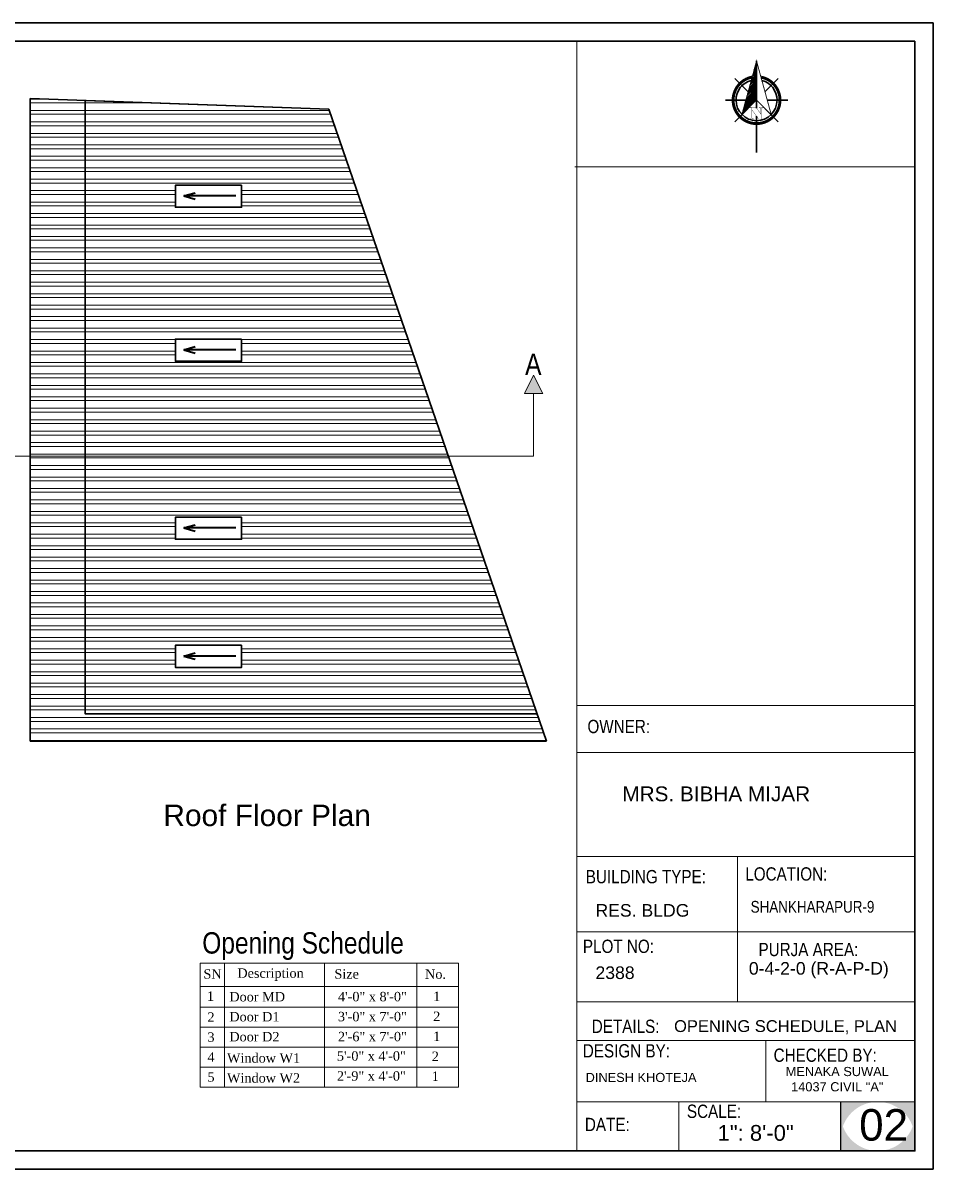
# Model space of a CAD drawing. Header units: inches. Extents: x 380359 to 404964, y -48881 to -44155.
# Drawn here: x 398319 to 398915, y -45297 to -44546 of the extents above; entities that cross this region are included whole.
import ezdxf

# ---------------------------------------------------------------- set-up
doc = ezdxf.new("R2010")
doc.units = ezdxf.units.IN
doc.header["$LTSCALE"] = 2
doc.header["$MEASUREMENT"] = 0
doc.layers.get('0').update_dxf_attribs({"linetype": 'CONTINUOUS'})
for name, color, linetype, lineweight in [('DIM_LINE', 173, 'CONTINUOUS', 20), ('DIMENTION', 140, 'CONTINUOUS', 0), ('door', 20, 'CONTINUOUS', 35), ('Rebars', 1, 'CONTINUOUS', 13), ('Siteplan', 7, 'CONTINUOUS', 30), ('steps', 253, 'CONTINUOUS', 20), ('TEXT', 181, 'CONTINUOUS', 25), ('WALL - A', 1, 'CONTINUOUS', 40)]:
    doc.layers.add(name, color=color, linetype=linetype, lineweight=lineweight)
doc.layers.add('Normal Wall', color=7, linetype='CONTINUOUS', lineweight=35, true_color=0xffaf89)
doc.layers.add('Rear Wall', color=7, linetype='CONTINUOUS', lineweight=20, true_color=0xd4e480)
doc.styles.get("Standard").update_dxf_attribs({"font": 'ARIALN.TTF'})
doc.styles.add('SwissBT', font='swiss.ttf', dxfattribs={"height": 12})
doc.styles.add('TIMES', font='times.ttf')
pattern_1 = [(180, (39381.166, 5336.5634), (-4e-16, -7.5), []), (180, (39378.666, 5339.0634), (-4e-16, -7.5), [])]

# ---------------------------------------------------------------- blocks, each defined once
blk = doc.blocks.new('*X29')
at = {"color": 0}
for p, q in [((146.95, -410.95), (147.62, -410.29)), ((147.15, -410.22), (147.62, -409.76)), ((147.35, -409.49), (147.62, -409.23)), ((147.55, -408.76), (147.62, -408.7)), ((145.56, -416.06), (147.62, -414)), ((145.76, -415.33), (147.62, -413.47)), ((145.96, -414.6), (147.62, -412.94)), ((146.16, -413.87), (147.62, -412.41)), ((146.36, -413.14), (147.62, -411.88)), ((146.55, -412.41), (147.62, -411.35)), ((146.75, -411.68), (147.62, -410.82)), ((143.96, -421.9), (147.62, -418.24)), ((144.16, -421.17), (147.62, -417.71)), ((144.36, -420.44), (147.62, -417.18)), ((144.56, -419.71), (147.62, -416.65)), ((144.76, -418.98), (147.62, -416.12)), ((144.96, -418.25), (147.62, -415.59)), ((145.16, -417.52), (147.62, -415.06)), ((145.36, -416.79), (147.62, -414.53)), ((142.76, -426.28), (147.62, -421.42)), ((142.96, -425.55), (147.62, -420.89)), ((143.16, -424.82), (147.62, -420.36)), ((143.36, -424.09), (147.62, -419.83)), ((143.56, -423.36), (147.62, -419.3)), ((143.76, -422.63), (147.62, -418.77))]:
    blk.add_line(p, q, dxfattribs=at)
blk = doc.blocks.new('NORTH_15')
for p, q in [((0, 3.66), (0, 10.62)), ((-2.87, 2.87), (-7.37, 7.37)), ((2.87, 2.87), (7.37, 7.37)), ((-13.37, 0), (2.72, 0)), ((5.49, 0), (17.83, 0)), ((-2.87, -2.87), (-7.37, -7.37)), ((0, -3.66), (0, -10.62)), ((2.87, -2.87), (7.37, -7.37))]:
    blk.add_line(p, q)
at = {"const_width": 1}
for points in [[(0, -8, 1), (0, 8, 0.359415), (-7.86, 1.52, 1)], [(-7.86, -1.52, 0.359415), (0, -8, 1)]]:
    blk.add_lwpolyline(points, format="xyb", dxfattribs=at)
for points, const_width in [([(4.96, -5.01), (-13.37, 0), (4.9, 5), (0, 0), (4.96, -5.01)], 0.3), ([(5.93, -1.55), (6, -1.55), (6.07, -1.54), (6.13, -1.53), (6.17, -1.52), (6.22, -1.51), (6.26, -1.49), (6.28, -1.47), (6.3, -1.45), (6.32, -1.42), (6.33, -1.39), (6.35, -1.34), (6.36, -1.29), (6.37, -1.23), (6.38, -1.16), (6.38, -1.08), (6.38, -1), (6.54, -1), (6.54, -2.34), (6.38, -2.34), (6.38, -2.3), (6.38, -2.23), (6.38, -2.16), (6.37, -2.09), (6.36, -2.04), (6.35, -1.99), (6.33, -1.95), (6.32, -1.91), (6.3, -1.88), (6.28, -1.86), (6.26, -1.83), (6.22, -1.81), (6.18, -1.8), (6.13, -1.78), (6.07, -1.77), (6.01, -1.76), (5.95, -1.76), (2.66, -1.76), (2.66, -2.34), (2.5, -2.34), (2.5, -0.16), (4.71, 1.44), (3.14, 1.44), (3.07, 1.44), (3, 1.43), (2.94, 1.42), (2.89, 1.41), (2.85, 1.4), (2.81, 1.38), (2.78, 1.36), (2.76, 1.34), (2.74, 1.31), (2.72, 1.27), (2.7, 1.22), (2.69, 1.17), (2.68, 1.11), (2.67, 1.04), (2.66, 0.97), (2.66, 0.89), (2.66, 0.87), (2.5, 0.87), (2.5, 2.21), (2.66, 2.21), (2.66, 2.17), (2.66, 2.09), (2.67, 2.03), (2.68, 1.97), (2.69, 1.91), (2.7, 1.86), (2.71, 1.82), (2.73, 1.78), (2.75, 1.76), (2.77, 1.74), (2.8, 1.72), (2.85, 1.7), (2.89, 1.68), (2.94, 1.67), (3, 1.66), (3.07, 1.66), (3.14, 1.66), (6.54, 1.66), (6.54, 0.75), (3.33, -1.55), (5.93, -1.55), (5.93, -1.55)], 0.1)]:
    blk.add_lwpolyline(points, dxfattribs=dict(const_width=const_width))
for start, end in [(90, 164.973), (270, 90), (195.027, 270)]:
    blk.add_arc((0, 0), 7, start, end)
at = {"rotation": 90}
blk.add_blockref('*X29', (-421.89, -147.62), dxfattribs=at)
blk = doc.blocks.new('A$C0BDB7EE9')
at = {"layer": 'Siteplan', "xscale": 2.999999999999779, "yscale": 2.999999999999779, "zscale": 2.999999999999779, "rotation": 247.8612575918487}
blk.add_blockref('NORTH_15', (20.2, 49.5), dxfattribs=at)
blk = doc.blocks.new('A$C327B4BBD')
at = {"layer": 'DIMENTION', "ltscale": 0.3, "xscale": 1.171875000000082, "yscale": 1.171875000000082, "zscale": 1.171875000000082, "rotation": 112.1387424081494}
blk.add_blockref('A$C0BDB7EE9', (16.1, 0), dxfattribs=at)

msp = doc.modelspace()

# ---------------------------------------------------------------- hatches: boundary and pattern name
at = {"linetype": 'ByBlock', "lineweight": 5}
msp.add_hatch(color=7, dxfattribs=at).paths.add_polyline_path([(398653.1, -44776.67), (398659.1, -44788.67), (398647.1, -44788.67)])
msp.add_hatch(color=0).paths.add_polyline_path([(398902.83, -45252.59), (398878.52, -45252.59, -0.414214), (398902.83, -45276.9)])
at = {"layer": 'DIM_LINE'}
h = msp.add_hatch(dxfattribs=at)
h.set_pattern_fill('ANSI32', color=256, scale=20, angle=135)
h.set_pattern_definition(pattern_1)
h.paths.add_polyline_path([(398359.48, -44596.9), (398323.48, -44595.6), (398323.48, -44829.84), (398359.48, -44829.84)])
h = msp.add_hatch(dxfattribs=at)
h.set_pattern_fill('ANSI32', color=256, scale=20, angle=135)
h.set_pattern_definition(pattern_1)
h.paths.add_polyline_path([(398518.98, -44602.64), (398359.48, -44596.9), (398359.48, -44829.84), (398597.23, -44829.84)])
h.paths.add_polyline_path([(398461.92, -44753.13), (398461.92, -44767.58), (398418.6, -44767.58), (398418.6, -44753.13)], flags=16)
h.paths.add_polyline_path([(398461.92, -44666.83), (398418.6, -44666.83), (398418.6, -44652.38), (398461.92, -44652.38)], flags=16)
h = msp.add_hatch(dxfattribs=at)
h.set_pattern_fill('ANSI32', color=256, scale=20, angle=135)
h.set_pattern_definition(pattern_1)
h.paths.add_polyline_path([(398661.48, -45016.41), (398655.29, -44998.41), (398359.48, -44998.41), (398359.48, -44829.84), (398323.48, -44829.84), (398323.48, -45016.41)])
h = msp.add_hatch(dxfattribs=at)
h.set_pattern_fill('ANSI32', color=256, scale=20, angle=135)
h.set_pattern_definition(pattern_1)
h.paths.add_polyline_path([(398655.29, -44998.41), (398597.23, -44829.84), (398359.48, -44829.84), (398359.48, -44998.41)])
h.paths.add_polyline_path([(398461.92, -44953.65), (398461.92, -44968.1), (398418.6, -44968.1), (398418.6, -44953.65)], flags=16)
h.paths.add_polyline_path([(398461.92, -44884.2), (398418.6, -44884.2), (398418.6, -44869.75), (398461.92, -44869.75)], flags=16)
at = {"layer": 'TEXT'}
for points in [[(398878.52, -45252.59), (398854.21, -45252.59), (398854.21, -45276.9, -0.414214)], [(398878.52, -45252.59), (398854.21, -45252.59), (398854.21, -45276.9, -0.414214)], [(398902.83, -45252.59), (398878.52, -45252.59, -0.414214), (398902.83, -45276.9)], [(398854.21, -45260.4), (398854.21, -45284.71), (398878.52, -45284.71, -0.414214)], [(398854.21, -45260.4), (398854.21, -45284.71), (398878.52, -45284.71, -0.414214)], [(398902.83, -45260.4, -0.414214), (398878.52, -45284.71), (398902.83, -45284.71)], [(398902.83, -45260.4, -0.414214), (398878.52, -45284.71), (398902.83, -45284.71)]]:
    msp.add_hatch(color=0, dxfattribs=at).paths.add_polyline_path(points)

# ---------------------------------------------------------------- linework, layer by layer
at = {"color": 7, "linetype": 'ByBlock', "lineweight": 5}
for p, q in [((398653.1, -44776.67), (398647.1, -44788.67)), ((398659.1, -44788.67), (398653.1, -44776.67)), ((398659.1, -44788.67), (398647.1, -44788.67)), ((398653.1, -44829.84), (398653.1, -44788.67)), ((398653.1, -44829.84), (398282.36, -44829.84))]:
    msp.add_line(p, q, dxfattribs=at)
at = {"color": 0}
msp.add_line((398854.21, -45252.59), (398854.21, -45284.71), dxfattribs=at)
msp.add_line((398854.21, -45252.59), (398854.21, -45284.71), dxfattribs=at)
at = {"layer": 'DIM_LINE'}
for points in [[(398418.6, -44652.38), (398418.6, -44666.83), (398461.92, -44666.83), (398461.92, -44652.38)], [(398418.6, -44753.13), (398418.6, -44767.58), (398461.92, -44767.58), (398461.92, -44753.13)], [(398418.6, -44869.75), (398418.6, -44884.2), (398461.92, -44884.2), (398461.92, -44869.75)], [(398418.6, -44953.65), (398418.6, -44968.1), (398461.92, -44968.1), (398461.92, -44953.65)]]:
    msp.add_lwpolyline(points, close=True, dxfattribs=at)
at = {"layer": 'door', "ltscale": 0.5}
msp.add_line((398518.98, -44602.64), (398323.48, -44595.6), dxfattribs=at)
for points in [[(398661.48, -45016.41), (398323.48, -45016.41), (398323.48, -44595.6)], [(398655.29, -44998.41), (398359.48, -44998.41), (398359.48, -44596.9), (398518.98, -44602.64), (398661.48, -45016.41)]]:
    msp.add_lwpolyline(points, dxfattribs=at)
for points in [[(398461.92, -44652.38), (398461.92, -44666.83), (398418.6, -44666.83), (398418.6, -44652.38)], [(398461.92, -44753.13), (398461.92, -44767.58), (398418.6, -44767.58), (398418.6, -44753.13)], [(398461.92, -44869.75), (398461.92, -44884.2), (398418.6, -44884.2), (398418.6, -44869.75)], [(398461.92, -44953.65), (398461.92, -44968.1), (398418.6, -44968.1), (398418.6, -44953.65)]]:
    msp.add_lwpolyline(points, close=True, dxfattribs=at)
at = {"layer": 'Normal Wall'}
for points in [[(397856.73, -44546.09), (398914.73, -44546.09), (398914.73, -45296.62), (397856.73, -45296.62)], [(397856.73, -44546.09), (398914.73, -44546.09), (398914.73, -45296.62), (397856.73, -45296.62)], [(398902.83, -44558), (397880.54, -44558), (397880.54, -45284.71), (398902.83, -45284.71)], [(398902.83, -44558), (397880.54, -44558), (397880.54, -45284.71), (398902.83, -45284.71)]]:
    msp.add_lwpolyline(points, close=True, dxfattribs=at)
at = {"layer": 'Rear Wall'}
for p, q in [((398681.41, -45002.27), (398681.41, -44558)), ((398680.23, -44640.3), (398902.83, -44640.3)), ((398681.41, -44993.01), (398902.83, -44993.01)), ((398681.41, -44993.01), (398902.83, -44993.01)), ((398681.41, -44993.01), (398902.83, -44993.01)), ((398681.41, -44993.01), (398902.83, -44993.01)), ((398681.41, -45023.81), (398902.83, -45023.81)), ((398681.41, -45023.81), (398902.83, -45023.81)), ((398681.41, -45091.87), (398902.83, -45091.87)), ((398681.41, -45091.87), (398902.83, -45091.87)), ((398786.68, -45091.87), (398786.68, -45177.77)), ((398786.68, -45091.87), (398786.68, -45187.03)), ((398681.41, -45141.36), (398902.83, -45141.36)), ((398681.41, -45141.36), (398902.83, -45141.36)), ((398681.41, -45187.03), (398902.83, -45187.03)), ((398681.41, -45212.47), (398902.83, -45212.47)), ((398681.41, -45212.47), (398902.83, -45212.47)), ((398805.26, -45252.59), (398805.26, -45212.47)), ((398805.26, -45252.59), (398805.26, -45212.47)), ((398681.41, -45252.59), (398902.83, -45252.59)), ((398681.41, -45252.59), (398902.83, -45252.59)), ((398748.15, -45252.59), (398748.15, -45284.71)), ((398748.15, -45252.59), (398748.15, -45284.71))]:
    msp.add_line(p, q, dxfattribs=at)
msp.add_lwpolyline([(398681.41, -44993.01), (398902.83, -44993.01), (398902.83, -45284.71), (398681.41, -45284.71)], close=True, dxfattribs=at)
msp.add_lwpolyline([(398681.41, -44993.01), (398902.83, -44993.01), (398902.83, -45284.71), (398681.41, -45284.71)], close=True, dxfattribs=at)
at = {"layer": 'steps', "color": 7, "lineweight": 5, "ltscale": 0.3}
for p, q in [((398434.81, -45161.69), (398604.02, -45161.69)), ((398434.81, -45242.97), (398434.81, -45161.69)), ((398450.75, -45161.69), (398450.75, -45242.97)), ((398516.17, -45161.69), (398516.17, -45242.97)), ((398576.71, -45161.69), (398576.71, -45242.97)), ((398604.02, -45161.69), (398604.02, -45242.97)), ((398434.81, -45177.06), (398604.02, -45177.06)), ((398434.81, -45177.06), (398604.02, -45177.06)), ((398434.81, -45190.64), (398604.02, -45190.64)), ((398434.81, -45203.72), (398604.02, -45203.72)), ((398434.81, -45216.8), (398604.02, -45216.8)), ((398434.81, -45229.88), (398604.02, -45229.88)), ((398434.81, -45242.97), (398604.02, -45242.97))]:
    msp.add_line(p, q, dxfattribs=at)
at = {"layer": 'WALL - A'}
for p, q in [((398424.18, -44659.41), (398431.48, -44657.28)), ((398458.16, -44659.41), (398424.18, -44659.41)), ((398424.18, -44659.41), (398431.48, -44661.53)), ((398424.18, -44760.16), (398431.48, -44758.04)), ((398458.16, -44760.16), (398424.18, -44760.16)), ((398424.18, -44760.16), (398431.48, -44762.29)), ((398424.18, -44876.78), (398431.48, -44874.66)), ((398458.16, -44876.78), (398424.18, -44876.78)), ((398424.18, -44876.78), (398431.48, -44878.91)), ((398424.18, -44960.68), (398431.48, -44958.56)), ((398458.16, -44960.68), (398424.18, -44960.68)), ((398424.18, -44960.68), (398431.48, -44962.81))]:
    msp.add_line(p, q, dxfattribs=at)

# ---------------------------------------------------------------- block references
at = {"layer": 'Rebars', "xscale": 0.5459999999999999, "yscale": 0.5459999999999999, "zscale": 0.5459999999999999, "rotation": 270}
msp.add_blockref('A$C327B4BBD', (398799.1, -44622.08), dxfattribs=at)

# ---------------------------------------------------------------- texts
at = {"color": 0}
for s, p in [('OWNER:', (398688.41, -45011.15)), ('LOCATION:', (398791.75, -45107.7))]:
    msp.add_text(s, height=8.704, dxfattribs=at).set_placement(p)
at = {"color": 7, "linetype": 'ByBlock', "lineweight": 5}
msp.add_text('Opening Schedule', height=14, dxfattribs=at).set_placement((398436.17, -45155.5))
at = {"color": 7, "linetype": 'ByBlock', "lineweight": 5, "char_height": 14}
for s, insert, width, attachment_point in [('A', (398658.28, -44762.57), 26.5803, 3), ('{\\fArial CE|b0|i0|c0|p34;Roof\\fArial CE|b0|i0|c238|p34; Floor Plan}', (398478.62, -45065.08), 235.547, 5)]:
    msp.add_mtext(s, dxfattribs=dict(at, insert=insert, width=width, attachment_point=attachment_point))
at = {"layer": 'steps', "color": 7, "lineweight": 5, "ltscale": 0.3, "style": 'TIMES'}
for s, height, p in [('SN', 6.169, (398436.94, -45171.92)), ('Description', 6.169, (398459.13, -45171.36)), ('Size', 6.169, (398522.72, -45171.92)), ('No.', 6.169, (398582.07, -45172.05)), ('1', 6.17, (398439.25, -45186.47)), ('Door MD', 6.169, (398453.88, -45186.85)), ('4\'-0" x 8\'-0"', 6.169, (398525.02, -45186.76)), ('1', 6.17, (398587.39, -45186.6)), ('2', 6.17, (398439.56, -45200.18)), ('Door D1', 6.169, (398453.88, -45199.93)), ('3\'-0" x 7\'-0"', 6.169, (398525.02, -45199.84)), ('2', 6.17, (398587.39, -45199.68)), ('3', 6.17, (398439.56, -45213.27)), ('Door D2', 6.169, (398453.88, -45213.01)), ('2\'-6" x 7\'-0"', 6.169, (398525.02, -45212.92)), ('1', 6.17, (398587.39, -45212.76)), ('4', 6.17, (398439.56, -45226.35)), ('Window W1', 6.169, (398452.38, -45226.94)), ('5\'-0" x 4\'-0"', 6.169, (398524.33, -45225.63)), ('2', 6.17, (398586.45, -45225.85)), ('5', 6.17, (398439.56, -45239.43)), ('Window W2', 6.169, (398452.38, -45240.02)), ('2\'-9" x 4\'-0"', 6.169, (398524.33, -45238.71)), ('1', 6.17, (398586.45, -45238.93))]:
    msp.add_text(s, height=height, dxfattribs=at).set_placement(p)
at = {"layer": 'TEXT', "color": 0}
for s, height, p in [('OWNER:', 8.704, (398688.41, -45011.15)), ('LOCATION:', 8.704, (398791.75, -45107.7)), ('CHECKED BY:', 8.7044, (398810.31, -45226.39)), ('CHECKED BY:', 8.7044, (398810.31, -45226.39)), ('SCALE:', 8.704, (398753.54, -45263.12)), ('SCALE:', 8.704, (398753.54, -45263.12))]:
    msp.add_text(s, height=height, dxfattribs=at).set_placement(p)
at = {"layer": 'TEXT', "color": 0, "linetype": 'ByBlock', "style": 'SwissBT'}
for s, insert, char_height, width, attachment_point in [('MRS. BIBHA MIJAR', (398772.75, -45046.05), 9.72, 217.5111, 2), ('OPENING SCHEDULE, PLAN', (398745.13, -45199.12), 7.7396, 268.5322, 1), ('DINESH KHOTEJA', (398687.19, -45233.6), 6, 201.5276, 1), ('MENAKA SUWAL\\P14037 CIVIL "A"', (398851.99, -45229.73), 6, 88.5492, 2)]:
    msp.add_mtext(s, dxfattribs=dict(at, insert=insert, char_height=char_height, width=width, attachment_point=attachment_point))
at = {"layer": 'TEXT', "color": 0, "attachment_point": 1}
for s, insert, char_height, width in [('BUILDING TYPE:', (398687.33, -45100.78), 8.7044, 148.5551), ('BUILDING TYPE:', (398687.33, -45100.78), 8.7044, 148.5551), ('PLOT NO: ', (398685.43, -45146.39), 8.704, 138.0271), ('PLOT NO: ', (398685.43, -45146.39), 8.704, 138.0271), ('PURJA AREA:', (398800.43, -45148.49), 8.7044, 197.5821), ('PURJA AREA:', (398800.43, -45148.49), 8.7044, 197.5821), ('DETAILS: ', (398691.23, -45198.78), 8.704, 138.0271), ('DESIGN BY:', (398685.38, -45214.83), 8.704, 138.0271), ('DESIGN BY:', (398685.38, -45214.83), 8.704, 138.0271), ('DATE:', (398686.74, -45263.06), 8.704, 34.8177)]:
    msp.add_mtext(s, dxfattribs=dict(at, insert=insert, char_height=char_height, width=width))
at = {"layer": 'TEXT', "color": 0, "linetype": 'ByBlock', "insert": (398795.28, -45121.04), "char_height": 7.6711, "attachment_point": 1}
msp.add_mtext_dynamic_manual_height_columns('SHANKHARAPUR-9', width=381.0351, gutter_width=1.53, heights=[0], dxfattribs=at)
at = {"layer": 'TEXT', "color": 0, "style": 'SwissBT'}
for s, insert, char_height, width, attachment_point in [('RES. BLDG', (398693.64, -45123.08), 8.256, 163.2142, 1), ('RES. BLDG', (398693.64, -45123.08), 8.256, 163.2142, 1), ('2388', (398693.64, -45163.9), 8.256, 163.2142, 1), ('0-4-2-0 (R-A-P-D)', (398839.9, -45161.06), 8.2555, 163.2142, 2), ('02', (398866.31, -45257.35), 20.639, 20.1585, 1)]:
    msp.add_mtext(s, dxfattribs=dict(at, insert=insert, char_height=char_height, width=width, attachment_point=attachment_point))
at = {"layer": 'TEXT', "color": 0, "ltscale": 0.5, "insert": (398773.62, -45267.77), "char_height": 10.319, "width": 127.5344, "attachment_point": 1, "style": 'SwissBT'}
msp.add_mtext('1": 8\'-0"', dxfattribs=at)
msp.add_mtext('1": 8\'-0"', dxfattribs=at)

doc.saveas('drawing.dxf')
